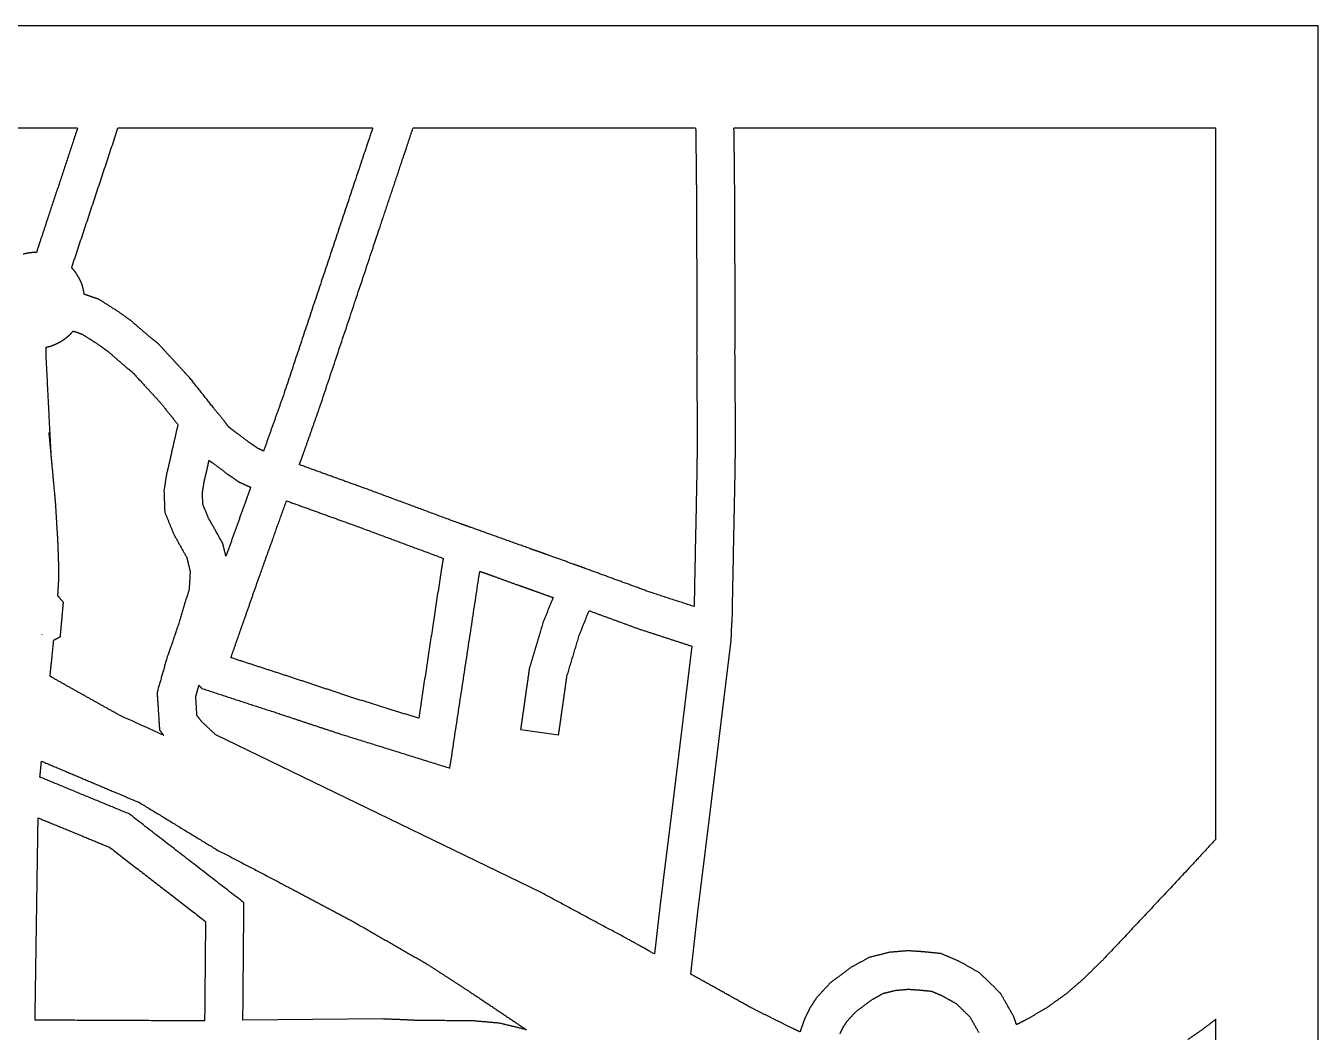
# Model space of a CAD drawing. Header units: millimetres. Extents: x 221 to 753, y -52 to 165.
# Drawn here: x 651.6 to 752.8, y 86.3 to 165.1 of the extents above; entities that cross this region are included whole.
import ezdxf

# ---------------------------------------------------------------- set-up
doc = ezdxf.new("R2010")
doc.units = ezdxf.units.MM
doc.layers.add('Laser$Cut', color=1, linetype='Continuous', true_color=0xff0000)
doc.layers.add('Laser$Outline', color=3, linetype='Continuous', true_color=0x00ff00)

msp = doc.modelspace()

# ---------------------------------------------------------------- linework, layer by layer
at = {"layer": 'Laser$Cut'}
for points in [[(655.68, 157.13), (650.14, 157.13)], [(678.78, 157.13), (658.84, 157.13)], [(704.06, 157.13), (681.94, 157.13)], [(744.79, 101.47), (744.79, 157.13), (707.06, 157.13)], [(679.57, 87.37), (668.62, 87.27)], [(744.79, 54.98), (744.79, 87.36)]]:
    msp.add_lwpolyline(points, dxfattribs=at)
at = {"layer": 'Laser$Cut', "lineweight": -3}
for points in [[(703.77, 116.56), (702.25, 104.11), (701.49, 98.02), (701.26, 96.13), (700.83, 92.46)], [(703.68, 90.88), (704.24, 95.77), (704.47, 97.65), (705.23, 103.74), (706.82, 116.8)], [(691.96, 97.27), (666.49, 109.62)]]:
    msp.add_lwpolyline(points, dxfattribs=at)
for points, knots in [([(655.68, 157.13), (654.42, 153.33), (653.16, 149.52), (652.81, 148.46), (652.46, 147.4)], [129.78634, 129.78634, 129.78634, 133.37659, 133.37659, 134.378476, 134.378476, 134.378476]), ([(678.78, 157.13), (678.57, 156.51), (678.36, 155.89), (675.07, 146.05), (671.79, 136.2)], [-78.614097, -78.614097, -78.614097, -75.084488, -75.084488, -62.350332, -62.350332, -62.350332]), ([(674.62, 135.23), (676.82, 141.8), (679.01, 148.37), (680.11, 151.66), (681.21, 154.94), (681.57, 156.04), (681.94, 157.13)], [62.350332, 62.350332, 62.350332, 75.084488, 75.084488, 81.451566, 81.451566, 84.691391, 84.691391, 84.691391]), ([(704.06, 157.13), (704.07, 156.65), (704.07, 156.17), (704.08, 155.85), (704.08, 155.53)], [-41.403145, -41.403145, -41.403145, -37.159045, -37.159045, -33.78095, -33.78095, -33.78095]), ([(707.08, 155.57), (707.08, 155.88), (707.07, 156.2), (707.07, 156.66), (707.06, 157.13)], [33.78095, 33.78095, 33.78095, 37.159045, 37.159045, 41.288714, 41.288714, 41.288714]), ([(704.08, 155.53), (704.08, 155.31), (704.09, 155.09), (704.1, 153.68), (704.12, 152.26), (704.14, 147.73), (704.15, 143.2), (704.15, 141.36), (704.14, 139.52)], [-33.78095, -33.78095, -33.78095, -30.402855, -30.402855, -27.02476, -27.02476, -23.646665, -23.646665, -20.26857, -20.26857, -20.26857]), ([(707.14, 139.52), (707.15, 141.36), (707.15, 143.2), (707.14, 147.74), (707.12, 152.29), (707.1, 153.71), (707.09, 155.14), (707.08, 155.35), (707.08, 155.57)], [20.26857, 20.26857, 20.26857, 23.646665, 23.646665, 27.02476, 27.02476, 30.402855, 30.402855, 33.78095, 33.78095, 33.78095]), ([(673.04, 130.77), (673.13, 131.01), (673.22, 131.26), (673.92, 133.24), (674.62, 135.23)], [55.346299, 55.346299, 55.346299, 56.120678, 56.120678, 62.350332, 62.350332, 62.350332]), ([(704.19, 133.07), (704.17, 131.32), (704.14, 129.56), (704.04, 124.61), (703.94, 119.66)], [-16.890475, -16.890475, -16.890475, -10.134285, -10.134285, -3.869944, -3.869944, -3.869944]), ([(706.93, 118.76), (707.03, 124.13), (707.14, 129.51), (707.17, 131.29), (707.19, 133.06)], [3.378095, 3.378095, 3.378095, 10.134285, 10.134285, 16.890475, 16.890475, 16.890475]), ([(669.23, 129.01), (669.06, 128.54), (668.89, 128.07), (668.09, 125.83), (667.29, 123.6)], [-54.36296, -54.36296, -54.36296, -53.130242, -53.130242, -47.303994, -47.303994, -47.303994]), ([(668.72, 118.62), (669.34, 120.4), (669.97, 122.19), (670.37, 123.3), (670.77, 124.42), (671.4, 126.18), (672.03, 127.94)], [40.546543, 40.546543, 40.546543, 43.910152, 43.910152, 46.776197, 46.776197, 51.309388, 51.309388, 51.309388]), ([(672.03, 127.94), (674.78, 126.95), (677.52, 125.96), (680.91, 124.7), (684.3, 123.44)], [-31.421828, -31.421828, -31.421828, -30.098556, -30.098556, -28.648739, -28.648739, -28.648739]), ([(691.11, 124.19), (689.93, 124.62), (688.75, 125.04), (687.62, 125.44), (686.49, 125.85), (686.04, 126.01), (685.58, 126.17)], [28.593628, 28.593628, 28.593628, 30.098556, 30.098556, 31.603484, 31.603484, 33.108412, 33.108412, 33.108412]), ([(694.47, 122.99), (693.47, 123.35), (692.46, 123.71), (692.21, 123.8), (691.96, 123.89)], [22.573917, 22.573917, 22.573917, 25.583773, 25.583773, 27.0887, 27.0887, 27.0887]), ([(654.2, 121.63), (654.21, 121.85), (654.21, 122.08), (654.22, 122.3), (654.22, 122.52)], [10.1179557, 10.1179557, 10.1179557, 10.5804353, 10.5804353, 11.0429148, 11.0429148, 11.0429148]), ([(687.17, 122.42), (687.46, 122.32), (687.74, 122.22), (688.02, 122.12), (688.3, 122.02)], [-25.965674, -25.965674, -25.965674, -25.583773, -25.583773, -24.873987, -24.873987, -24.873987]), ([(677.13, 112.55), (674.74, 113.35), (672.35, 114.14), (670.02, 114.9), (667.68, 115.66)], [26.389053, 26.389053, 26.389053, 32.076239, 32.076239, 37.763425, 37.763425, 37.763425]), ([(655.39, 113.15), (654.47, 113.67), (653.56, 114.18), (653.54, 114.19), (653.52, 114.2)], [15.193606, 15.193606, 15.193606, 18.761616, 18.761616, 18.824159, 18.824159, 18.824159]), ([(665.4, 113.25), (668.41, 112.27), (671.42, 111.29), (673.81, 110.49), (676.21, 109.7)], [-37.763425, -37.763425, -37.763425, -32.076239, -32.076239, -26.389053, -26.389053, -26.389053]), ([(652.85, 107.56), (655.66, 106.37), (658.46, 105.19), (659.49, 104.75), (660.52, 104.32)], [-219.269737, -219.269737, -219.269737, -209.538032, -209.538032, -205.968429, -205.968429, -205.968429]), ([(744.79, 101.47), (743.69, 100.27), (742.59, 99.08), (739.3, 95.57), (736, 92.06)], [-87.707728, -87.707728, -87.707728, -86.795575, -86.795575, -84.083213, -84.083213, -84.083213]), ([(666.56, 100.63), (669.02, 99.35), (671.48, 98.06), (674.38, 96.52), (677.28, 94.98)], [2.402206, 2.402206, 2.402206, 4.804412, 4.804412, 9.608824, 9.608824, 9.608824])]:
    msp.add_open_spline(points, degree=2, knots=knots, dxfattribs=at)
for points, degree in [([(655.31, 146.48), (657.08, 151.81), (658.84, 157.13)], 2), ([(651.87, 147.35), (651.64, 147.3), (651.41, 147.25)], 2), ([(652.34, 147.4), (652.1, 147.37), (651.87, 147.35)], 2), ([(652.46, 147.39), (652.4, 147.39), (652.34, 147.4)], 2), ([(652.45, 147.39), (652.45, 147.39), (652.45, 147.39)], 2), ([(652.46, 147.4), (652.46, 147.4), (652.45, 147.39)], 2), ([(655.22, 146.19), (655.27, 146.33), (655.31, 146.48)], 2), ([(655.22, 146.19), (655.22, 146.19), (655.22, 146.19)], 2), ([(655.26, 146.15), (655.24, 146.17), (655.22, 146.19)], 2), ([(655.52, 145.83), (655.39, 145.99), (655.26, 146.15)], 2), ([(655.79, 145.39), (655.66, 145.61), (655.52, 145.83)], 2), ([(656.01, 144.94), (655.9, 145.17), (655.79, 145.39)], 2), ([(656.14, 144.47), (656.07, 144.71), (656.01, 144.94)], 2), ([(656.2, 144.11), (656.17, 144.29), (656.14, 144.47)], 2), ([(656.53, 144), (656.36, 144.05), (656.2, 144.11)], 2), ([(657.36, 143.71), (656.94, 143.85), (656.53, 144)], 2), ([(658.9, 142.73), (658.13, 143.22), (657.36, 143.71)], 2), ([(659.87, 142.03), (659.39, 142.38), (658.9, 142.73)], 2), ([(661.43, 140.69), (660.65, 141.36), (659.87, 142.03)], 2), ([(654.38, 140.42), (654.58, 140.55), (654.77, 140.69)], 2), ([(654.77, 140.69), (654.95, 140.84), (655.13, 141)], 2), ([(655.13, 141), (655.23, 141.12), (655.33, 141.23)], 2), ([(655.33, 141.23), (655.44, 141.2), (655.55, 141.16)], 2), ([(655.55, 141.16), (655.79, 141.08), (656.04, 140.99)], 2), ([(656.04, 140.99), (656.63, 140.61), (657.22, 140.24)], 2), ([(661.97, 140.27), (661.7, 140.48), (661.43, 140.69)], 2), ([(653.21, 139.97), (653.37, 140.01), (653.52, 140.04)], 2), ([(653.21, 139.43), (653.21, 139.7), (653.21, 139.97)], 2), ([(653.21, 139.97), (653.21, 139.97), (653.21, 139.97)], 2), ([(653.52, 140.04), (653.74, 140.12), (653.97, 140.21)], 2), ([(653.97, 140.21), (654.18, 140.31), (654.38, 140.42)], 2), ([(657.22, 140.24), (657.62, 139.95), (658.02, 139.67)], 2), ([(658.02, 139.67), (658.77, 139.02), (659.53, 138.36)], 2), ([(664.43, 137.6), (663.2, 138.93), (661.97, 140.27)], 2), ([(653.61, 131.57), (653.41, 135.5), (653.21, 139.43)], 2), ([(704.14, 139.52), (704.16, 136.3), (704.19, 133.07)], 2), ([(707.19, 133.06), (707.16, 136.29), (707.14, 139.52)], 2), ([(659.53, 138.36), (659.73, 138.21), (659.93, 138.05)], 2), ([(659.93, 138.05), (661.04, 136.85), (662.15, 135.64)], 2), ([(666.32, 135.22), (665.38, 136.41), (664.43, 137.6)], 2), ([(662.15, 135.64), (662.84, 134.78), (663.53, 133.91)], 2), ([(671.79, 136.2), (671.01, 134.02), (670.24, 131.84)], 2), ([(667.19, 134.16), (666.75, 134.69), (666.32, 135.22)], 2), ([(663.53, 133.91), (663.31, 132.93), (663.08, 131.95)], 2), ([(667.5, 133.73), (667.34, 133.95), (667.19, 134.16)], 2), ([(667.75, 133.53), (667.63, 133.63), (667.5, 133.73)], 2), ([(653.95, 127.88), (653.7, 130.59), (653.45, 133.3)], 2), ([(668.06, 133.3), (667.91, 133.41), (667.75, 133.53)], 2), ([(669.15, 132.49), (668.6, 132.9), (668.06, 133.3)], 2), ([(663.08, 131.95), (662.99, 131.51), (662.89, 131.07)], 2), ([(669.5, 132.25), (669.32, 132.37), (669.15, 132.49)], 2), ([(669.78, 132.05), (669.64, 132.15), (669.5, 132.25)], 2), ([(670.19, 131.86), (669.99, 131.95), (669.78, 132.05)], 2), ([(670.24, 131.84), (670.21, 131.85), (670.19, 131.86)], 2), ([(670.24, 131.84), (670.24, 131.84), (670.24, 131.84)], 2), ([(662.89, 131.07), (662.77, 130.55), (662.64, 130.03)], 2), ([(665.82, 130.4), (665.89, 130.76), (665.97, 131.11)], 2), ([(665.97, 131.11), (666.12, 131), (666.28, 130.89)], 2), ([(666.28, 130.89), (666.84, 130.46), (667.41, 130.04)], 2), ([(678.55, 128.78), (675.8, 129.77), (673.04, 130.77)], 2), ([(673.04, 130.77), (673.04, 130.77), (673.04, 130.77)], 2), ([(662.64, 130.03), (662.54, 129.39), (662.44, 128.75)], 2), ([(665.59, 129.45), (665.7, 129.93), (665.82, 130.4)], 2), ([(667.41, 130.04), (667.6, 129.91), (667.79, 129.79)], 2), ([(667.79, 129.79), (668.03, 129.61), (668.27, 129.44)], 2), ([(662.44, 128.75), (662.47, 127.9), (662.5, 127.06)], 2), ([(665.45, 128.56), (665.52, 129.01), (665.59, 129.45)], 2), ([(665.48, 127.69), (665.47, 128.13), (665.45, 128.56)], 2), ([(668.27, 129.44), (668.64, 129.27), (669.01, 129.1)], 2), ([(669.01, 129.1), (669.12, 129.06), (669.23, 129.01)], 2), ([(685.58, 126.17), (682.07, 127.47), (678.55, 128.78)], 2), ([(654.04, 126.44), (654, 127.16), (653.95, 127.88)], 2), ([(665.9, 126.64), (665.69, 127.16), (665.48, 127.69)], 2), ([(662.5, 127.06), (662.85, 126.2), (663.2, 125.34)], 2), ([(667.05, 124.59), (666.48, 125.62), (665.9, 126.64)], 2), ([(654.13, 125), (654.08, 125.72), (654.04, 126.44)], 2), ([(654.22, 122.52), (654.18, 123.76), (654.13, 125)], 2), ([(663.2, 125.34), (663.71, 124.41), (664.23, 123.49)], 2), ([(667.29, 123.6), (667.17, 124.1), (667.05, 124.59)], 2), ([(664.23, 123.49), (664.36, 122.94), (664.49, 122.4)], 2), ([(667.29, 123.6), (667.29, 123.6), (667.29, 123.6)], 2), ([(684.3, 123.44), (684.22, 122.96), (684.14, 122.48)], 2), ([(691.96, 123.89), (691.54, 124.04), (691.11, 124.19)], 2), ([(684.14, 122.48), (683.26, 116.7), (682.38, 110.92)], 2), ([(687.1, 122.01), (687.13, 122.21), (687.17, 122.42)], 2), ([(695.41, 122.65), (694.94, 122.82), (694.47, 122.99)], 2), ([(700.57, 120.76), (697.99, 121.7), (695.41, 122.65)], 2), ([(654.15, 120.74), (654.17, 121.18), (654.2, 121.63)], 2), ([(664.49, 122.4), (664.45, 121.71), (664.41, 121.03)], 2), ([(684.82, 107.01), (685.96, 114.51), (687.1, 122.01)], 2), ([(688.3, 122.02), (689.2, 121.69), (690.11, 121.36)], 2), ([(654.13, 120.5), (654.14, 120.62), (654.15, 120.74)], 2), ([(654.57, 119.99), (654.35, 120.25), (654.13, 120.5)], 2), ([(654.13, 120.5), (654.13, 120.5), (654.13, 120.5)], 2), ([(664.41, 121.03), (663.97, 119.6), (663.54, 118.18)], 2), ([(690.11, 121.36), (690.53, 121.22), (690.95, 121.07)], 2), ([(690.95, 121.07), (691.2, 120.98), (691.45, 120.89)], 2), ([(691.45, 120.89), (692.17, 120.63), (692.9, 120.37)], 2), ([(703.94, 119.66), (702.26, 120.21), (700.57, 120.76)], 2), ([(654.48, 119.01), (654.53, 119.5), (654.57, 119.99)], 2), ([(692.9, 120.37), (692.5, 119.38), (692.11, 118.4)], 2), ([(654.33, 117.31), (654.39, 117.96), (654.45, 118.61)], 2), ([(654.45, 118.61), (654.47, 118.81), (654.48, 119.01)], 2), ([(668.22, 117.2), (668.47, 117.91), (668.72, 118.62)], 2), ([(692.11, 118.4), (691.58, 116.61), (691.04, 114.82)], 2), ([(694.95, 117.41), (695.33, 118.38), (695.72, 119.34)], 2), ([(695.72, 119.34), (697.65, 118.63), (699.59, 117.92)], 2), ([(706.86, 117.65), (706.89, 118.2), (706.93, 118.76)], 2), ([(652.91, 117.46), (652.91, 117.47), (652.91, 117.47), (652.91, 117.47)], 3), ([(663.54, 118.18), (663.32, 117.52), (663.1, 116.86)], 2), ([(693.98, 114.18), (694.46, 115.79), (694.95, 117.41)], 2), ([(699.59, 117.92), (701.68, 117.24), (703.77, 116.56)], 2), ([(706.85, 117.14), (706.86, 117.41), (706.86, 117.68)], 2), ([(653.52, 114.2), (653.67, 115.62), (653.81, 117.03)], 2), ([(653.81, 117.03), (654.07, 117.17), (654.33, 117.31)], 2), ([(663.1, 116.86), (662.88, 116.24), (662.66, 115.61)], 2), ([(667.68, 115.66), (667.95, 116.43), (668.22, 117.2)], 2), ([(706.82, 116.8), (706.83, 116.97), (706.85, 117.14)], 2), ([(662.66, 115.61), (662.28, 114.27), (661.9, 112.93)], 2), ([(691.04, 114.82), (690.7, 112.43), (690.36, 110.04)], 2), ([(664.93, 112.61), (665.05, 113.05), (665.18, 113.5)], 2), ([(665.18, 113.5), (665.29, 113.37), (665.4, 113.25)], 2), ([(665.18, 113.5), (665.18, 113.5), (665.18, 113.5)], 2), ([(693.33, 109.61), (693.66, 111.9), (693.98, 114.18)], 2), ([(659, 111.13), (657.2, 112.14), (655.39, 113.15)], 2), ([(661.9, 112.93), (662, 111.47), (662.09, 110)], 2), ([(665.02, 111.13), (664.98, 111.87), (664.93, 112.61)], 2), ([(682.38, 110.92), (679.75, 111.73), (677.13, 112.55)], 2), ([(658.86, 111.21), (660.04, 110.67), (661.22, 110.14), (662.4, 109.61)], 3), ([(665.44, 110.6), (665.23, 110.87), (665.02, 111.13)], 2), ([(666.49, 109.62), (665.97, 110.11), (665.44, 110.6)], 2), ([(662.09, 110), (662.26, 109.79), (662.42, 109.58)], 2), ([(676.21, 109.7), (680.51, 108.36), (684.82, 107.01)], 2), ([(690.36, 110.04), (691.35, 109.89), (692.34, 109.75), (693.33, 109.61)], 3), ([(652.73, 106.31), (652.79, 106.93), (652.85, 107.56)], 2), ([(652.73, 106.31), (652.73, 106.31), (652.73, 106.31)], 2), ([(659.71, 103.43), (656.22, 104.87), (652.73, 106.31)], 2), ([(660.43, 104.37), (663.5, 102.5), (666.56, 100.63)], 2), ([(660.52, 104.32), (660.52, 104.32), (660.52, 104.32)], 2), ([(668.7, 96.47), (664.21, 99.95), (659.71, 103.43)], 2), ([(652.35, 87.29), (652.47, 95.2), (652.59, 103.12)], 2), ([(652.59, 103.12), (652.59, 103.12), (652.59, 103.12)], 2), ([(652.59, 103.12), (655.39, 101.97), (658.19, 100.81)], 2), ([(658.19, 100.81), (661.94, 97.91), (665.69, 95.01)], 2), ([(698.67, 93.67), (695.31, 95.47), (691.96, 97.27)], 2), ([(668.62, 87.27), (668.66, 91.87), (668.7, 96.47)], 2), ([(665.69, 95.01), (665.66, 91.12), (665.62, 87.23)], 2), ([(677.28, 94.98), (680.12, 93.35), (682.97, 91.71)], 2), ([(744.69, 94.75), (744.69, 94.75), (744.69, 94.75), (744.69, 94.75)], 3), ([(744.69, 94.75), (744.69, 94.75), (744.69, 94.75), (744.69, 94.75)], 3), ([(700.83, 92.46), (699.75, 93.07), (698.67, 93.67)], 2), ([(717.67, 92.2), (716.95, 91.81), (716.24, 91.42)], 2), ([(719.25, 92.59), (718.46, 92.39), (717.67, 92.2)], 2), ([(720.69, 92.71), (719.97, 92.65), (719.25, 92.59)], 2), ([(721.87, 92.63), (721.28, 92.67), (720.69, 92.71)], 2), ([(723.27, 92.49), (722.57, 92.56), (721.87, 92.63)], 2), ([(724.7, 91.88), (723.99, 92.18), (723.27, 92.49)], 2), ([(682.97, 91.71), (684.74, 90.57), (686.5, 89.42)], 2), ([(716.24, 91.42), (715.42, 90.81), (714.6, 90.2)], 2), ([(726.29, 90.98), (725.5, 91.43), (724.7, 91.88)], 2), ([(736, 92.06), (735.19, 91.27), (734.39, 90.48)], 2), ([(708.48, 88.21), (706.08, 89.54), (703.68, 90.88)], 2), ([(714.6, 90.2), (714.06, 89.61), (713.52, 89.03)], 2), ([(727.93, 89.38), (727.11, 90.18), (726.29, 90.98)], 2), ([(734.39, 90.48), (733.72, 89.91), (733.06, 89.33)], 2), ([(686.5, 89.42), (688.66, 87.98), (690.81, 86.53)], 2), ([(713.52, 89.03), (713.27, 88.63), (713.01, 88.24)], 2), ([(717.86, 88.88), (718.31, 89.13), (718.76, 89.38)], 2), ([(718.76, 89.38), (719.25, 89.5), (719.74, 89.62)], 2), ([(719.74, 89.62), (720.23, 89.66), (720.72, 89.7)], 2), ([(720.72, 89.7), (721.17, 89.67), (721.62, 89.64)], 2), ([(721.62, 89.64), (722.07, 89.59), (722.52, 89.55)], 2), ([(722.52, 89.55), (722.95, 89.37), (723.38, 89.18)], 2), ([(723.38, 89.18), (723.93, 88.87), (724.48, 88.56)], 2), ([(728.95, 87.58), (728.44, 88.48), (727.93, 89.38)], 2), ([(733.06, 89.33), (732.28, 88.78), (731.5, 88.22)], 2), ([(711.67, 86.62), (710.08, 87.41), (708.48, 88.21)], 2), ([(713.01, 88.24), (712.81, 87.82), (712.6, 87.41)], 2), ([(716.62, 87.96), (717.24, 88.42), (717.86, 88.88)], 2), ([(724.48, 88.56), (725, 88.05), (725.53, 87.54)], 2), ([(731.5, 88.22), (730.76, 87.79), (730.02, 87.36)], 2), ([(652.35, 87.28), (652.35, 87.28), (652.35, 87.29)], 2), ([(665.62, 87.22), (658.98, 87.25), (652.35, 87.28)], 2), ([(682.19, 87.26), (680.88, 87.32), (679.57, 87.37)], 2), ([(686.67, 87.22), (684.43, 87.24), (682.19, 87.26)], 2), ([(688.71, 87.04), (687.69, 87.13), (686.67, 87.22)], 2), ([(690.81, 86.53), (689.76, 86.79), (688.71, 87.04)], 2), ([(712.6, 87.41), (712.46, 87.02), (712.32, 86.63)], 2), ([(715.63, 86.75), (715.77, 86.97), (715.91, 87.19)], 2), ([(715.91, 87.19), (716.26, 87.57), (716.62, 87.96)], 2), ([(725.53, 87.54), (725.87, 86.93), (726.22, 86.32)], 2), ([(729.18, 86.93), (729.07, 87.26), (728.95, 87.58)], 2), ([(730.02, 87.36), (729.59, 87.14), (729.16, 86.92)], 2), ([(743.63, 86.48), (744.16, 86.87), (744.68, 87.27)], 2), ([(744.68, 87.27), (744.74, 87.32), (744.79, 87.36)], 2), ([(690.81, 86.53), (690.81, 86.53), (690.81, 86.53), (690.81, 86.53)], 3), ([(690.81, 86.53), (690.81, 86.53), (690.81, 86.53)], 2), ([(712.12, 86.41), (711.9, 86.51), (711.67, 86.62)], 2), ([(712.24, 86.36), (712.18, 86.39), (712.12, 86.41)], 2), ([(712.32, 86.63), (712.28, 86.5), (712.24, 86.36)], 2), ([(712.24, 86.36), (712.24, 86.36), (712.24, 86.36)], 2), ([(715.36, 86.22), (715.49, 86.49), (715.63, 86.75)], 2), ([(742.58, 85.76), (743.11, 86.12), (743.63, 86.48)], 2)]:
    msp.add_open_spline(points, degree=degree, dxfattribs=at)
at = {"layer": 'Laser$Outline'}
msp.add_lwpolyline([(752.79, -52.07), (752.79, 165.13), (220.79, 165.13), (220.79, -52.07)], close=True, dxfattribs=at)

doc.saveas('drawing.dxf')
